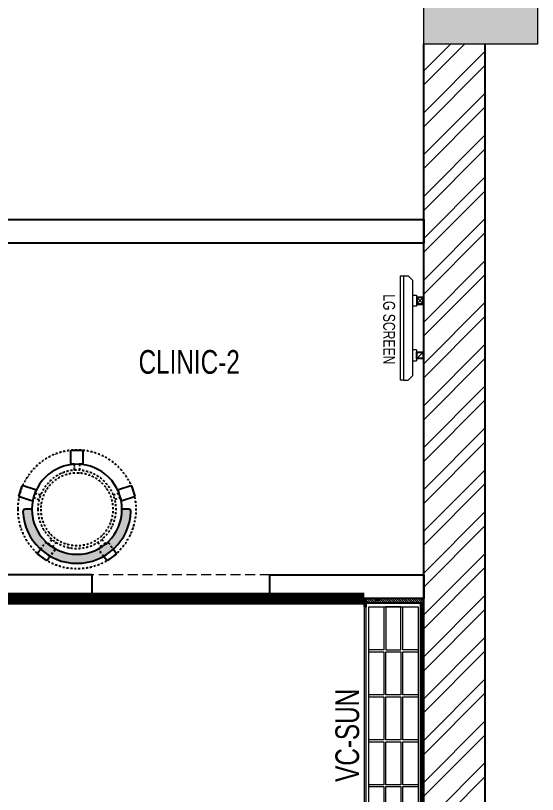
# Model space of a CAD drawing. Header units: feet. Extents: x 9494323 to 9502363, y -6780591 to -6762539.
# Drawn here: x 9500161 to 9502363, y -6769825 to -6766539 of the extents above; entities that cross this region are included whole.
import ezdxf

# ---------------------------------------------------------------- set-up
doc = ezdxf.new("R2010")
doc.units = ezdxf.units.FT
doc.header["$LTSCALE"] = 33
doc.header["$MEASUREMENT"] = 0
for name, pattern in [('a_p6_plan_L18$0$HIDDEN', [0.375, 0.25, -0.125]), ('ACAD_ISO03W100', [30, 12, -18]), ('DASHDOT2', [0.5, 0.25, -0.125, 0, -0.125])]:
    doc.linetypes.add(name, pattern=pattern)
for name, color, linetype, lineweight in [('A-COL', 243, 'Continuous', 9), ('column hatch', 5, 'Continuous', 0), ('Floor-Unit', 1, 'Continuous', 13), ('HATCH', 9, 'Continuous', 9), ('LENS-DIM', 252, 'Continuous', 5), ('LENS-FURNITURE', 13, 'Continuous', 9), ('LENS-PARTITION', 21, 'Continuous', 25), ('LENS-TEXT', 31, 'Continuous', 5), ('LENS_CURTAIN', 5, 'a_p6_plan_L18$0$HIDDEN', 9), ('LK-FF&E WALL', 1, 'Continuous', 9), ('LK-FLUTTED FINISH', 20, 'Continuous', 30), ('LK-IT', 3, 'Continuous', 18), ('LK-MIRROR', 133, 'Continuous', 13), ('LN-ELEVATION-1', 81, 'Continuous', 25), ('LN-ELEVATION-3', 125, 'Continuous', 18), ('LN-HATCH', 251, 'Continuous', 0), ('PLANO-TXT', 252, 'Continuous', 5), ('TV', 92, 'Continuous', 18)]:
    doc.layers.add(name, color=color, linetype=linetype, lineweight=lineweight)
doc.layers.add('A-WALL', color=1, linetype='Continuous')
doc.styles.add('LK TXT', font='GILC____.TTF', dxfattribs={"height": 100})
doc.styles.get("Standard").update_dxf_attribs({"font": 'GILC____.TTF'})
pattern_1 = [(45, (7858054.083674966, 3504049.203216764), (-4.490128060534575, 4.490128060534575), [])]

# ---------------------------------------------------------------- blocks, each defined once
blk = doc.blocks.new('A$Cdad72558')
at = {"layer": 'column hatch'}
h = blk.add_hatch(color=8, dxfattribs=at)
h.dxf.hatch_style = 1
h.paths.add_polyline_path([(5632.900668082759, 5277.996780084446), (5152.900669990107, 5277.996780084446), (5152.900669990107, 5017.996781038121), (5632.900668082759, 5017.996781038121)])
h.paths.add_polyline_path([(-717.0993300098926, 4607.99678103812), (-977.0993300098925, 4607.99678103812), (-977.0993300098925, 4367.996780084445), (-717.0993300098926, 4367.996780084445)])
h.paths.add_polyline_path([(5632.900668082759, 1417.996780084446), (5152.900669990107, 1417.996780084446), (5152.900669990107, 1157.996780084446), (5632.900668082759, 1157.996780084446)])
h.paths.add_polyline_path([(5632.900668082759, -2382.003219915554), (5152.900669990107, -2382.003219915554), (5152.900669990107, -2642.00321896188), (5632.900668082759, -2642.00321896188)])
h.paths.add_polyline_path([(5632.900668082759, -6182.00321896188), (5152.900669990107, -6182.00321896188), (5152.900669990107, -6442.003218961879), (5632.900668082759, -6442.003218961879)])
h.paths.add_polyline_path([(5632.900668082759, -10002.00321991555), (5152.900669990107, -10002.00321991555), (5152.900669990107, -10262.00321991555), (5632.900668082759, -10262.00321991555)])
at = {"layer": 'LN-HATCH'}
h = blk.add_hatch(dxfattribs=at)
h.set_pattern_fill('ANSI32', color=256, scale=333, angle=180)
h.set_pattern_definition([(225, (-11691660.88674164, 5494183.688088056), (88.29995930067012, -88.29995930067015), []), (225, (-11691719.75338107, 5494183.688088056), (88.29995930067012, -88.29995930067015), [])])
h.paths.add_polyline_path([(5152.900669990107, 5277.996780084446), (-957.0993300098926, 5277.996780084446), (-957.0993300098926, 5017.996781038121), (-857.0993300098926, 5017.996781038121), (-857.0993300098926, 4607.99678103812), (-717.0993300098926, 4607.99678103812), (-717.0993300098926, 5017.996781038121), (5152.900669990107, 5017.996781038121)])
h.paths.add_polyline_path([(5412.900669990108, 5017.996781038121), (5152.900669990107, 5017.996781038121), (5152.900669990107, 1417.996780084446), (5412.900669990108, 1417.996780084446)])
h.paths.add_polyline_path([(5412.900669990108, 1157.996780084446), (5152.900669990107, 1157.996780084446), (5152.900669990107, -2382.003219915554), (5412.900669990108, -2382.003219915554)])
h.paths.add_polyline_path([(5412.900669990108, -2642.00321896188), (5152.900669990107, -2642.00321896188), (5152.900669990107, -6182.00321896188), (5412.900669990108, -6182.00321896188)])
h.paths.add_polyline_path([(5412.900669990108, -6442.003218961879), (5152.900669990107, -6442.003218961879), (5152.900669990107, -10002.00321991555), (5412.900669990108, -10002.00321991555)])
h.paths.add_polyline_path([(5412.900669990108, -10262.00321991555), (5152.900669990107, -10262.00321991555), (5152.900669990107, -12480.02771599404), (4632.900668082759, -12415.72547466866), (4632.900668082759, -12677.70580704324), (5412.900669990108, -12774.15916855447)])
h.paths.add_polyline_path([(-717.0993300098926, -10002.00321991555), (-2147.099330009893, -10002.00321991555), (-2147.099330009893, 3467.996780084446), (-717.0993300098926, 3467.996780084446), (-717.0993300098926, 3607.996781038121), (-2147.099330009893, 3607.996781038121), (-2147.099330009893, 5017.996781038121), (-2007.099330009893, 5017.996781038121), (-2007.099330009893, 5277.996780084446), (-2407.099330009893, 5277.996780084446), (-2407.099330009893, -10262.00321991555), (-977.0993300098925, -10262.00321991555), (-977.0993300098925, -11983.98355229012), (-457.0993300098925, -12048.2857936155), (-457.0993300098925, -11786.30546124093), (-717.0993300098926, -11754.1543401014)])
h.paths.add_polyline_path([(-1207.099330009892, 5277.996780084446), (-1447.099331917241, 5277.996780084446), (-1447.099331917241, 5017.996781038121), (-1207.099330009892, 5017.996781038121)], flags=17)
at = {"layer": 'A-COL'}
blk.add_lwpolyline([(5152.900669990107, 1417.996780084446), (5632.900668082759, 1417.996780084446), (5632.900668082759, 1157.996780084446), (5152.900669990107, 1157.996780084446), (5152.900669990107, 1417.996780084446)], dxfattribs=at)
at = {"layer": 'A-WALL'}
for p, q in [((5152.900669990107, -2382.003219915554), (5152.900669990107, 1157.996780084446)), ((5412.900669990108, -2382.003219915554), (5412.900669990108, 1157.996780084446))]:
    blk.add_line(p, q, dxfattribs=at)
blk = doc.blocks.new('CLINIC SCREEN')
at = {"layer": 'TV'}
for p, q in [((-103.1090284836336, 42.85441964946222), (-127.4114311772946, 18.55201695591665)), ((-127.4114311772946, 42.85441964946222), (-103.1090284836336, 18.55201695591665)), ((102.7052824410566, 42.85441964946222), (127.007685134602, 18.55201695591665))]:
    blk.add_line(p, q, dxfattribs=at)
at = {"layer": 'TV', "ltscale": 12}
for p, q in [((-220.0000000000082, -19.41163062257681), (-200.5883693773149, 0)), ((200.5883693773149, 0), (-200.5883693773149, 0)), ((-138.5315413423604, 0), (-138.5315413423604, 15.514207008644)), ((-138.5315413423604, 15.514207008644), (-91.98892031613741, 15.514207008644)), ((-91.98892031613741, 15.514207008644), (-91.98892031613741, 0)), ((91.98892031610741, 15.514207008644), (91.98892031610741, 0)), ((91.98892031610741, 15.514207008644), (138.5315413423595, 15.514207008644)), ((138.5315413423595, 0), (138.5315413423595, 15.514207008644)), ((219.9999999999918, -19.41163062257681), (200.5883693773149, 0)), ((-220.0000000000082, -38.82326124538668), (-220.0000000000082, -19.41163062257681)), ((219.9999999999918, -38.82326124538668), (219.9999999999918, -19.41163062257681))]:
    blk.add_line(p, q, dxfattribs=at)
at = {"layer": 'TV'}
for points in [[(-130.4492315140169, 15.51421661919448), (-100.0712281470269, 15.51421661919448), (-100.0712281470269, 45.89221998606814), (-130.4492315140169, 45.89221998606814)], [(-127.4114311772946, 18.55201695591665), (-103.1090284836336, 18.55201695591665), (-103.1090284836336, 42.85441964946222), (-127.4114311772946, 42.85441964946222)], [(130.0454854713243, 15.51421661919448), (99.66748210433435, 15.51421661919448), (99.66748210433435, 45.89221998606814), (130.0454854713243, 45.89221998606814)], [(127.007685134602, 18.55201695591665), (102.7052824410566, 18.55201695591665), (102.7052824410566, 42.85441964946222), (127.007685134602, 42.85441964946222)]]:
    blk.add_lwpolyline(points, close=True, dxfattribs=at)
at = {"layer": 'TV', "ltscale": 12}
blk.add_lwpolyline([(-220.0000000000082, -51.71278328332107), (-220.0000000000082, -38.82326124538668), (219.9999999999918, -38.82326124538668), (219.9999999999918, -51.71278328332107)], close=True, dxfattribs=at)
at = {"layer": 'Floor-Unit', "color": 0, "ltscale": 2, "insert": (5.199680584678389, -100.4085774972336), "char_height": 50, "attachment_point": 5}
blk.add_mtext_dynamic_manual_height_columns('LG SCREEN', width=466.4796511627907, gutter_width=12.5, heights=[0], dxfattribs=at)
blk = doc.blocks.new('DR STOOL')
at = {"layer": 'HATCH'}
h = blk.add_hatch(dxfattribs=at)
h.set_pattern_fill('ANSI36', color=250, angle=-90.00000000000001)
h.set_pattern_definition([(315, (-227.8099174643867, 917.3997257252777), (6.173926083235043, -1.683798022700468), [7.9375, -1.587499999999999, 0, -1.587499999999999])])
edge = h.paths.add_edge_path()
edge.add_line((-190.0000000041909, 4.511094e-10), (-218.6899174675346, 4.511094e-10))
edge.add_arc((-218.6899174670689, 9.120000000388245), 9.119999999940092, 177.6119845363388, 269.9999999996136, ccw=False)
edge.add_arc((-1.8626451e-09, 3.565219e-10), 228.000000002257, 2.3880154632688004, 177.6119845367313, ccw=False)
edge.add_arc((218.6899174633436, 9.120000000497384), 9.120000000051716, -90.00000000034493, 2.3880154629299, ccw=False)
edge.add_line((218.6899174633436, 4.511094e-10), (190, 4.511094e-10))
edge.add_arc((-1.8626451e-09, 4.511094e-10), 190.000000001979, -1.27e-14, 180)
at = {"layer": 'LN-ELEVATION-1', "color": 1, "ltscale": 100}
for p, q in [((-128.6221585394814, 215.4841044476634), (-165.2704676063731, 189.0243927398114)), ((-124.7228340068832, 214.8545704018979), (-128.6221585394814, 215.4841044476634)), ((-112.6981821293011, 198.1996966340157), (-124.7228340068832, 214.8545704018979)), ((124.7553772013634, 214.9803744515593), (112.5488144652918, 198.2845540212292)), ((128.7014972954057, 215.5933048763618), (124.7553772013634, 214.9803744515593)), ((128.7014972954057, 215.5933048763618), (124.7553772013634, 214.9803744515593)), ((165.1911288509145, 188.915192311113), (128.7014972954057, 215.5933048763618)), ((165.1911288509145, 188.915192311113), (128.7014972954057, 215.5933048763618)), ((-165.2704676063731, 189.0243927398114), (-165.9069543029182, 185.0820035930228)), ((-165.9069543029182, 185.0820035930228), (-153.8003208162263, 168.3135803133482)), ((153.6734594982117, 168.4294150282658), (165.7973639420234, 185.0121775862135)), ((165.7973639420234, 185.0121775862135), (165.1911288509145, 188.915192311113)), ((165.7973639420234, 185.0121775862135), (165.1911288509145, 188.915192311113)), ((-242.9550312487409, -52.24013893969095), (-244.7482102331705, -55.75945052818861)), ((-244.7482102331705, -55.75945052818861), (-230.7800458371639, -98.74904560100549)), ((-191.2928382232785, -35.45407700946089), (-242.9550312487409, -52.24013893969095)), ((-187.9259491492994, -37.1695928365807), (-191.2928382232785, -35.45407700946089)), ((-184.1424400564283, -48.81403796559607), (-187.9259491492994, -37.1695928365807)), ((188.0651108901948, -36.96233201187715), (184.0504167033359, -49.19388854173303)), ((191.3981811110861, -35.27656588272658), (188.0651108901948, -36.96233201187715)), ((243.0100176925771, -52.21682526778022), (191.3981811110861, -35.27656588272658)), ((230.715890809428, -98.7280946081737), (244.8123673382215, -55.78040257930116)), ((244.8123673382215, -55.78040257930116), (243.0100176925771, -52.21682526778022)), ((-227.2218665438704, -100.5620286722478), (-175.5596735184081, -83.7759667420105)), ((-173.8639617776498, -80.4479453730819), (-177.8421125086024, -68.2044548037811)), ((-175.5596735184081, -83.7759667420105), (-173.8639617776498, -80.4479453730819)), ((177.6922140880488, -68.56540505095472), (173.8739495249465, -80.1985000452405)), ((173.8739495249465, -80.1985000452405), (175.5794035866856, -83.5704969359358)), ((175.5794035866856, -83.5704969359358), (227.1912401677109, -100.5107563209894)), ((-230.7800458371639, -98.74904560100549), (-227.2218665438704, -100.5620286722478)), ((227.1912401677109, -100.5107563209894), (230.715890809428, -98.7280946081737)), ((-22.72193054761737, -190.2142363802995), (-25.39390889601782, -192.886214728569)), ((-25.39390889601782, -192.886214728569), (-25.39390889601782, -247.2070584567482)), ((-10.47823652112856, -190.2142363802995), (-22.72193054761737, -190.2142363802995)), ((22.78362171910703, -190.2142363802995), (9.910054048988968, -190.2142363802995)), ((25.42475448176265, -192.8553691428751), (22.78362171910703, -190.2142363802995)), ((25.42475448176265, -247.1762128710543), (25.42475448176265, -192.8553691428751)), ((-25.39390889601782, -247.2070584567482), (-22.60096735274419, -250)), ((-22.60096735274419, -250), (22.60096735274419, -250)), ((22.60096735274419, -250), (25.42475448176265, -247.1762128710543))]:
    blk.add_line(p, q, dxfattribs=at)
at = {"layer": 'LN-ELEVATION-1', "linetype": 'DASHDOT2'}
for p, q in [((-92.92521573789418, 170.8129362839827), (-112.6981821293011, 198.1996966340157)), ((112.5488144652918, 198.2845540212292), (92.69529851106927, 171.1294289919315)), ((-153.8003208162263, 168.3135803133482), (-134.1093360339291, 141.0403694751003)), ((-103.4542870586738, 159.9154408004979), (-93.52748446213081, 167.0824927485227)), ((-93.52748446213081, 167.0824927485227), (-92.92521573789418, 170.8129362839827)), ((92.69529851106927, 171.1294289919315), (93.26858203159645, 167.4385604566923)), ((93.26858203159645, 167.4385604566923), (103.6608748426661, 159.8406005539291)), ((133.7372852512635, 141.1612321265929), (153.6734594982117, 168.4294150282658)), ((-134.1093360339291, 141.0403694751003), (-130.4219571123831, 140.4450534014686)), ((-130.4219571123831, 140.4450534014686), (-119.9844727469608, 147.9808124662595)), ((-119.9844727469608, 147.9808124662595), (-105.3687285655178, 126.9741353208374)), ((-88.15393704269081, 139.4771787207864), (-103.4542870586738, 159.9154408004979)), ((103.6608748426661, 159.8406005539291), (88.19885099539533, 139.4487815762331)), ((105.4096150295809, 126.94019481352), (120.1194891873747, 147.8074627162714)), ((120.1194891873747, 147.8074627162714), (130.0033113472163, 140.5812532722048)), ((130.0033113472163, 140.5812532722048), (133.7372852512635, 141.1612321265929)), ((-159.954806596972, -40.49024384317454), (-184.1424400564283, -48.81403796559607)), ((-177.8421125086024, -68.2044548037811), (-153.4148110738024, -60.73628028803068)), ((153.3006618716754, -61.02382378749462), (177.6922140880488, -68.56540505095472)), ((184.0504167033359, -49.19388854173303), (159.8786162491887, -40.79004861696012)), ((-10.92024635523557, -164.6382343793375), (-10.47823652112856, -190.2142363802995)), ((9.910054048988968, -190.2142363802995), (10.35584833659231, -164.674698740353))]:
    blk.add_line(p, q, dxfattribs=at)
at = {"layer": 'LN-ELEVATION-1', "color": 1, "ltscale": 100}
blk.add_lwpolyline([(-190.0000000023283, 0), (-218.6899174656719, 0, -0.4264743413925903), (-227.8019973598421, 9.5, -0.959166304662544), (227.8019973593764, 9.5, -0.4264743413925903), (218.6899174647406, 0), (190.0000000013969, 0)], format="xyb", dxfattribs=at)
at = {"layer": 'LN-ELEVATION-1', "linetype": 'DASHDOT2'}
for radius in [250, 165, 153]:
    blk.add_circle((0, 0), radius, dxfattribs=at)
at = {"layer": 'LN-ELEVATION-1', "color": 1, "ltscale": 100}
blk.add_circle((0, 0), 190, dxfattribs=at)
blk = doc.blocks.new('VC HD 1200')
at = {"layer": 'LN-HATCH', "ltscale": 0.5}
h = blk.add_hatch(dxfattribs=at)
h.set_pattern_fill('ANSI31', color=256, scale=2)
h.set_pattern_definition([(45, (3760859.752907088, 1795248.935917533), (-4.490128060534575, 4.490128060534575), [])])
h.paths.add_polyline_path([(-1200, 250), (-1200, 60), (-1194, 60), (-1194, 50), (-1200, 50), (-1200, 6), (-1182, 6), (-1182, 250)])
h = blk.add_hatch(dxfattribs=at)
h.set_pattern_fill('ANSI31', color=256, scale=2)
h.set_pattern_definition(pattern_1)
h.paths.add_polyline_path([(0, 250), (0, 60), (-6, 60), (-6, 50), (0, 50), (0, 6), (-18, 6), (-18, 250)])
h = blk.add_hatch(dxfattribs=at)
h.set_pattern_fill('ANSI31', color=256, scale=2)
h.set_pattern_definition([(45, (7858047.083674965, 3504049.203216764), (-4.490128060534575, 4.490128060534575), [])])
h.paths.add_polyline_path([(-1165, 6), (-1165, 0), (-1200, 0), (-1200, 6)])
h = blk.add_hatch(dxfattribs=at)
h.set_pattern_fill('ANSI31', color=256, scale=2)
h.set_pattern_definition(pattern_1)
h.paths.add_polyline_path([(-28, 6), (-28, 0), (0, 0), (0, 6)])
at = {"layer": 'LN-ELEVATION-1', "ltscale": 0.5}
for points in [[(-1200, 250), (-1200, 60), (-1194, 60), (-1194, 50), (-1200, 50), (-1200, 6), (-1182, 6), (-1182, 250)], [(-18, 238), (-1182, 238), (-1182, 244), (-18, 244)], [(0, 250), (0, 60), (-6, 60), (-6, 50), (0, 50), (0, 6), (-18, 6), (-18, 250)], [(-1165, 6), (-1165, 0), (-1200, 0), (-1200, 6)], [(-35, 6), (-35, 0), (0, 0), (0, 6)]]:
    blk.add_lwpolyline(points, close=True, dxfattribs=at)
at = {"layer": 'LN-ELEVATION-3', "ltscale": 0.5}
for p, q in [((-1182, 250), (-18, 250)), ((-1165, 6), (-35, 6)), ((-35, 0), (-1165, 0))]:
    blk.add_line(p, q, dxfattribs=at)
for points in [[(-1165.000000000465, 226), (-35, 226), (-35, 18), (-1165.000000000465, 18)], [(-1165.000000000465, 226), (-983.3333333334886, 226), (-983.3333333334886, 162), (-1165.000000000465, 162)], [(-975.3333333334886, 226), (-793.6666666665112, 226), (-793.6666666665112, 162), (-975.3333333334886, 162)], [(-785.6666666665112, 226), (-603.9999999995342, 226), (-603.9999999995342, 162), (-785.6666666665112, 162)], [(-595.9999999995342, 226), (-414.3333333325572, 226), (-414.3333333325572, 162), (-595.9999999995342, 162)], [(-406.3333333325572, 226), (-224.6666666655801, 226), (-224.6666666655801, 162), (-406.3333333325572, 162)], [(-216.6666666655801, 226), (-34.99999999860302, 226), (-34.99999999860302, 162), (-216.6666666655801, 162)], [(-1165.000000000465, 90), (-983.3333333334886, 90), (-983.3333333334886, 154), (-1165.000000000465, 154)], [(-975.3333333334886, 154), (-793.6666666665112, 154), (-793.6666666665112, 90), (-975.3333333334886, 90)], [(-785.6666666665112, 154), (-603.9999999995342, 154), (-603.9999999995342, 90), (-785.6666666665112, 90)], [(-595.9999999995342, 154), (-414.3333333325572, 154), (-414.3333333325572, 90), (-595.9999999995342, 90)], [(-406.3333333325572, 154), (-224.6666666655801, 154), (-224.6666666655801, 90), (-406.3333333325572, 90)], [(-216.6666666655801, 154), (-34.99999999860302, 154), (-34.99999999860302, 90), (-216.6666666655801, 90)], [(-1165.000000000465, 82), (-983.3333333334886, 82), (-983.3333333334886, 18), (-1165.000000000465, 18)], [(-975.3333333334886, 82), (-793.6666666665112, 82), (-793.6666666665112, 18), (-975.3333333334886, 18)], [(-785.6666666665112, 82), (-603.9999999995342, 82), (-603.9999999995342, 18), (-785.6666666665112, 18)], [(-595.9999999995342, 82), (-414.3333333325572, 82), (-414.3333333325572, 18), (-595.9999999995342, 18)], [(-406.3333333325572, 82), (-224.6666666655801, 82), (-224.6666666655801, 18), (-406.3333333325572, 18)], [(-216.6666666655801, 82), (-34.99999999860302, 82), (-34.99999999860302, 18), (-216.6666666655801, 18)]]:
    blk.add_lwpolyline(points, close=True, dxfattribs=at)

msp = doc.modelspace()

# ---------------------------------------------------------------- linework, layer by layer
at = {"layer": 'LENS-PARTITION'}
for points in [[(9496983.18437652, -6767398.838432689), (9501883.18437652, -6767398.838432687), (9501883.18437652, -6767498.838432687), (9496983.18437652, -6767498.83843269)], [(9500483.184376517, -6768898.838432687), (9497883.184376497, -6768898.838432687), (9497883.184376497, -6768998.838432687), (9500483.184376517, -6768998.838432687)], [(9501233.184376515, -6768898.838432687), (9501883.18437652, -6768898.838432687), (9501883.18437652, -6768998.838432687), (9501233.184376515, -6768998.838432687)]]:
    msp.add_lwpolyline(points, close=True, dxfattribs=at)
at = {"layer": 'LENS_CURTAIN', "ltscale": 5}
msp.add_lwpolyline([(9500483.184376517, -6768998.838432687), (9501233.184376515, -6768998.838432687), (9501233.184376515, -6768898.838432687), (9500483.184376517, -6768898.838432687)], close=True, dxfattribs=at)
at = {"layer": 'LK-FLUTTED FINISH', "linetype": 'ACAD_ISO03W100', "ltscale": 0.05, "const_width": 50}
msp.add_lwpolyline([(9496183.18437652, -6768998.838432687), (9501233.184376515, -6768998.838432687)], dxfattribs=at)
at = {"layer": 'LK-MIRROR', "linetype": 'ACAD_ISO03W100', "ltscale": 0.05, "const_width": 50}
msp.add_lwpolyline([(9501633.18437652, -6768998.838432687), (9501233.184376515, -6768998.838432687)], dxfattribs=at)

# ---------------------------------------------------------------- block references
at = {"layer": 'LENS-DIM', "color": 2}
msp.add_blockref('A$Cdad72558', (9496730.283706529, -6767816.835212771), dxfattribs=at)
at = {"layer": 'LENS-FURNITURE', "xscale": -1, "rotation": 180}
msp.add_blockref('DR STOOL', (9500419.692036102, -6768622.059368485), dxfattribs=at)
at = {"layer": 'LK-FF&E WALL', "rotation": 270}
msp.add_blockref('VC HD 1200', (9501633.18437652, -6770198.838432687), dxfattribs=at)
at = {"layer": 'LK-IT', "rotation": 270}
msp.add_blockref('CLINIC SCREEN', (9501837.292156532, -6767857.285280102), dxfattribs=at)

# ---------------------------------------------------------------- texts
at = {"layer": 'LENS-TEXT', "color": 0, "linetype": 'Continuous', "ltscale": 3, "insert": (9500893.417973045, -6768000.780747894), "char_height": 100, "attachment_point": 5, "style": 'LK TXT'}
msp.add_mtext_dynamic_manual_height_columns('CLINIC-2', width=730.5073781448633, gutter_width=0.9999999999999992, heights=[0], dxfattribs=at)
at = {"layer": 'PLANO-TXT', "linetype": 'Continuous', "ltscale": 3, "insert": (9501561.16707437, -6769576.038750775, 5.20701e-09), "char_height": 100, "width": 271.7848837209302, "attachment_point": 5, "rotation": 90, "style": 'LK TXT'}
msp.add_mtext('VC-SUN ', dxfattribs=at)

doc.saveas('drawing.dxf')
